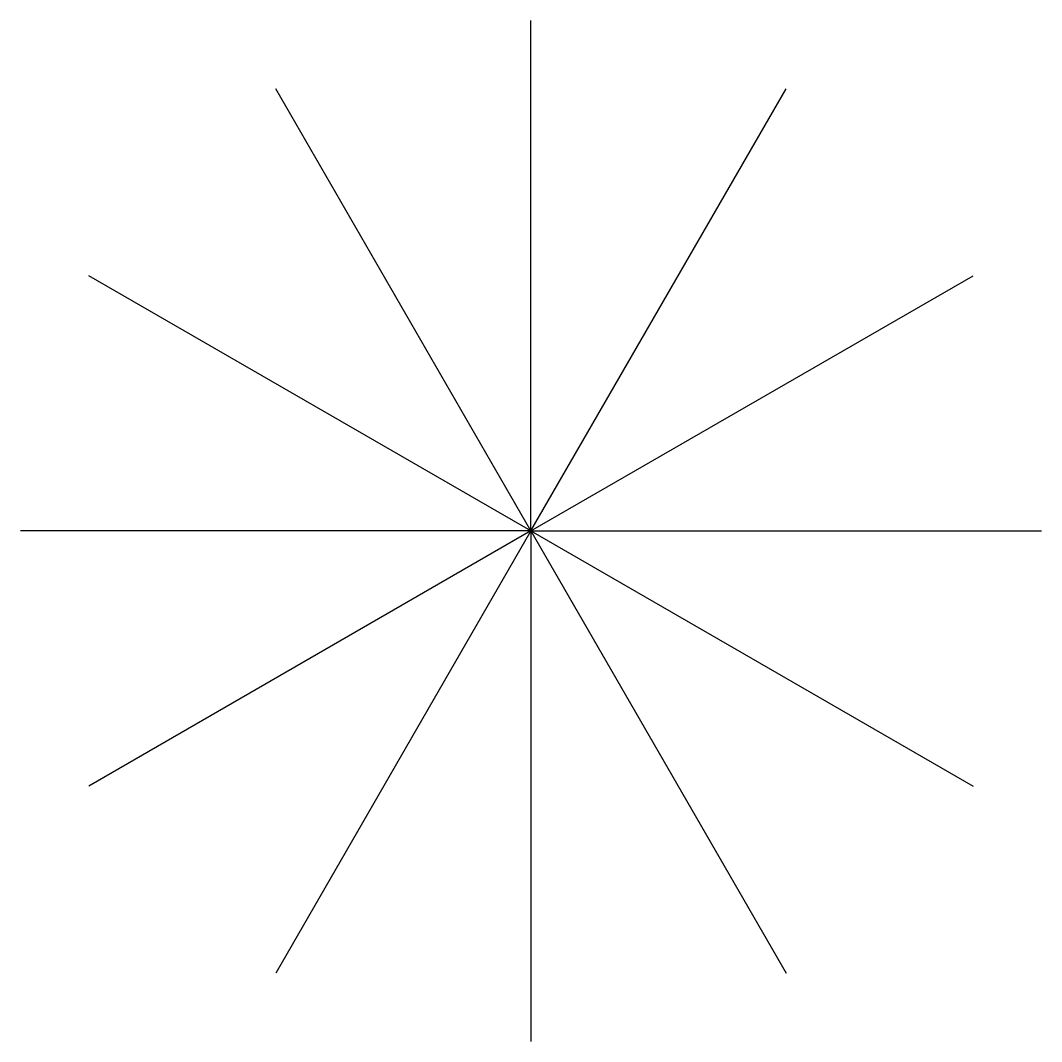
# Model space of a CAD drawing. Header units: inches. Extents: x -10 to 10, y -10 to 10.
import ezdxf

# ---------------------------------------------------------------- set-up
doc = ezdxf.new("R2010")
doc.units = ezdxf.units.IN
doc.header["$MEASUREMENT"] = 0
doc.layers.get('0').update_dxf_attribs({"lineweight": 25, "true_color": 0xffffff})

msp = doc.modelspace()

# ---------------------------------------------------------------- linework, layer by layer
for q in [(0, 10), (-5, 8.66), (5, 8.66), (-8.66, 5), (8.66, 5), (-10, 0), (-8.66, -5), (-5, -8.66), (8.66, -5), (5, -8.66), (0, -10), (10, 0)]:
    msp.add_line((0, 0), q)

doc.saveas('drawing.dxf')
